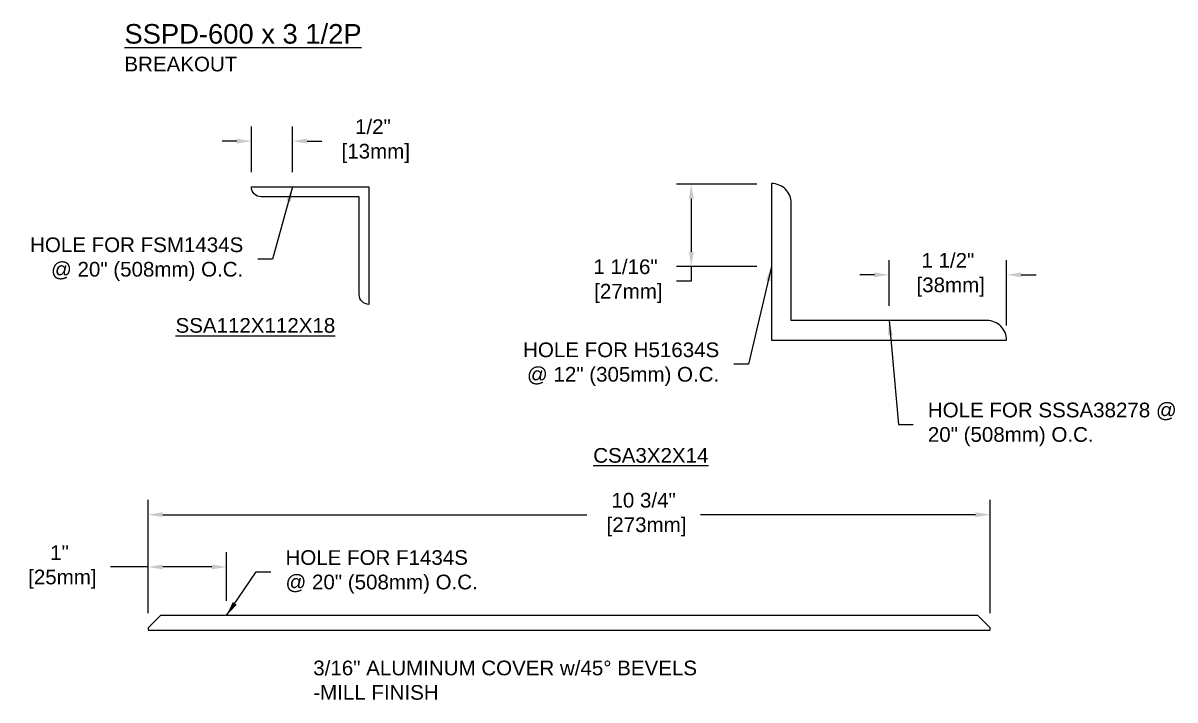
# Model space of a CAD drawing. Header units: inches. Extents: x 7.7 to 47.3, y -8.1 to 5.2.
# Drawn here: x 32.61 to 47.31, y -6.22 to 2.43 of the extents above; entities that cross this region are included whole.
import ezdxf

# ---------------------------------------------------------------- set-up
doc = ezdxf.new("R2010")
doc.units = ezdxf.units.IN
doc.header["$MEASUREMENT"] = 0
for name, color, linetype in [('Dimensions', 3, 'Continuous'), ('Metals', 7, 'Continuous'), ('Text', 2, 'Continuous')]:
    doc.layers.add(name, color=color, linetype=linetype)
doc.styles.add('ARIAL', font='arial.ttf')
doc.dimstyles.new('Arial', dxfattribs={"dimscale": 1.5, "dimtxt": 0.125, "dimasz": 0.125, "dimexe": 0.125, "dimexo": 0.125, "dimgap": 0.125, "dimtad": 0, "dimtih": 1, "dimtoh": 1, "dimdec": 4, "dimzin": 0, "dimdsep": 46, "dimlunit": 4, "dimtxsty": 'ARIAL', "dimcen": 0.125, "dimadec": 0, "dimazin": 0, "dimtfac": 1, "dimtdec": 4, "dimtofl": 0, "dimtmove": 0, "dimatfit": 3, "dimfxl": 0, "dimfrac": 2, "dimtolj": 1, "dimtzin": 0, "dimarcsym": 0})

# ---------------------------------------------------------------- blocks, each defined once
blk = doc.blocks.new('SSA112X112X18')
blk.add_lwpolyline([(0, 0), (-1.5, 0), (-1.5, -1.5, 0.414214), (-1.375, -1.375), (-1.375, -0.125), (-0.125, -0.125, 0.414214)], format="xyb", close=True)
blk = doc.blocks.new('*D13')
at = {"layer": 'Defpoints', "color": 0}
for p in [(43.665, -0.787), (43.665, -1.37), (45.165, -1.62)]:
    blk.add_point(p, dxfattribs=at)
at = {"layer": 'Dimensions', "color": 0, "lineweight": -2}
for p, q in [((43.665, -1.183), (43.665, -0.599)), ((45.165, -1.433), (45.165, -0.599)), ((43.477, -0.787), (43.29, -0.787)), ((45.352, -0.787), (45.54, -0.787))]:
    blk.add_line(p, q, dxfattribs=at)
at = {"layer": 'Dimensions', "color": 0}
for points in [[(43.477, -0.755), (43.477, -0.818), (43.665, -0.787)], [(45.352, -0.755), (45.352, -0.818), (45.165, -0.787)]]:
    blk.add_solid(points, dxfattribs=at)
at = {"layer": 'Dimensions', "color": 0, "insert": (44.415, -0.787), "char_height": 0.1875, "attachment_point": 5, "style": 'ARIAL'}
blk.add_mtext('\\A1;1 1/2"\\P [38mm]', dxfattribs=at)
blk = doc.blocks.new('*D14')
at = {"layer": 'Defpoints', "color": 0}
for p in [(41.139, 0.37), (42.165, 0.37), (42.165, -0.68)]:
    blk.add_point(p, dxfattribs=at)
at = {"layer": 'Dimensions', "color": 0, "lineweight": -2}
for p, q in [((41.977, 0.37), (40.952, 0.37)), ((41.139, 0.182), (41.139, -0.493)), ((41.977, -0.68), (40.952, -0.68)), ((41.139, -0.68), (41.139, -0.868)), ((41.139, -0.868), (40.952, -0.868))]:
    blk.add_line(p, q, dxfattribs=at)
at = {"layer": 'Dimensions', "color": 0}
for points in [[(41.108, 0.182), (41.171, 0.182), (41.139, 0.37)], [(41.108, -0.493), (41.171, -0.493), (41.139, -0.68)]]:
    blk.add_solid(points, dxfattribs=at)
at = {"layer": 'Dimensions', "color": 0, "insert": (40.3, -0.868), "char_height": 0.1875, "attachment_point": 5, "style": 'ARIAL'}
blk.add_mtext('\\A1;1 1/16"\\P [27mm]', dxfattribs=at)
blk = doc.blocks.new('*D15')
at = {"layer": 'Defpoints', "color": 0}
for p in [(36.048, 0.921), (35.524, 0.335), (36.048, 0.335)]:
    blk.add_point(p, dxfattribs=at)
at = {"layer": 'Dimensions', "color": 0, "lineweight": -2}
for p, q in [((35.524, 0.523), (35.524, 1.109)), ((36.048, 0.523), (36.048, 1.109)), ((35.337, 0.921), (35.149, 0.921)), ((36.236, 0.921), (36.423, 0.921))]:
    blk.add_line(p, q, dxfattribs=at)
at = {"layer": 'Dimensions', "color": 0}
for points in [[(35.337, 0.953), (35.337, 0.89), (35.524, 0.921)], [(36.236, 0.953), (36.236, 0.89), (36.048, 0.921)]]:
    blk.add_solid(points, dxfattribs=at)
at = {"layer": 'Dimensions', "color": 0, "insert": (37.075, 0.921), "char_height": 0.1875, "attachment_point": 5, "style": 'ARIAL'}
blk.add_mtext('\\A1;1/2"\\P [13mm]', dxfattribs=at)
blk = doc.blocks.new('CSA3X2X14')
at = {"layer": 'Metals'}
blk.add_lwpolyline([(0.25, 1.75, 0.414214), (0, 2), (0, 0), (3, 0, 0.414214), (2.75, 0.25), (0.25, 0.25)], format="xyb", close=True, dxfattribs=at)
blk = doc.blocks.new('*D27')
at = {"layer": 'Defpoints', "color": 0}
for p in [(44.953, -3.851), (34.206, -5.296), (44.953, -5.296)]:
    blk.add_point(p, dxfattribs=at)
at = {"layer": 'Dimensions', "color": 0, "lineweight": -2}
for p, q in [((34.206, -5.108), (34.206, -3.663)), ((44.953, -5.108), (44.953, -3.663)), ((34.393, -3.851), (39.806, -3.851)), ((44.766, -3.851), (41.256, -3.851))]:
    blk.add_line(p, q, dxfattribs=at)
at = {"layer": 'Dimensions', "color": 0}
for points in [[(34.393, -3.819), (34.393, -3.882), (34.206, -3.851)], [(44.766, -3.819), (44.766, -3.882), (44.953, -3.851)]]:
    blk.add_solid(points, dxfattribs=at)
at = {"layer": 'Dimensions', "color": 0, "insert": (40.531, -3.851), "char_height": 0.1875, "attachment_point": 5, "style": 'ARIAL'}
blk.add_mtext('\\A1;10 3/4"\\P [273mm]', dxfattribs=at)
blk = doc.blocks.new('*D28')
at = {"layer": 'Defpoints', "color": 0}
for p in [(35.206, -4.519), (35.206, -5.139), (34.206, -5.296)]:
    blk.add_point(p, dxfattribs=at)
at = {"layer": 'Dimensions', "color": 0, "lineweight": -2}
for p, q in [((34.206, -5.108), (34.206, -4.331)), ((35.206, -4.952), (35.206, -4.331)), ((34.206, -4.519), (33.726, -4.519)), ((35.018, -4.519), (34.393, -4.519))]:
    blk.add_line(p, q, dxfattribs=at)
at = {"layer": 'Dimensions', "color": 0}
for points in [[(34.393, -4.488), (34.393, -4.55), (34.206, -4.519)], [(35.018, -4.488), (35.018, -4.55), (35.206, -4.519)]]:
    blk.add_solid(points, dxfattribs=at)
at = {"layer": 'Dimensions', "color": 0, "insert": (33.074, -4.519), "char_height": 0.1875, "attachment_point": 5, "style": 'ARIAL'}
blk.add_mtext('\\A1;1"\\P [25mm]', dxfattribs=at)

msp = doc.modelspace()

# ---------------------------------------------------------------- linework, layer by layer
msp.add_lwpolyline([(34.20571, -5.32681), (44.95321, -5.32681), (44.95321, -5.29556), (44.79696, -5.13931), (34.36196, -5.13931), (34.20571, -5.29556)], close=True)

# ---------------------------------------------------------------- block references
at = {"layer": 'Metals', "xscale": -1}
msp.add_blockref('SSA112X112X18', (35.52415, 0.33541), dxfattribs=at)
at = {"layer": 'Metals'}
msp.add_blockref('CSA3X2X14', (42.16465, -1.62044), dxfattribs=at)

# ---------------------------------------------------------------- texts
at = {"layer": 'Text', "style": 'ARIAL'}
for s, insert, char_height, width, attachment_point in [('{\\LSSPD-600 x 3 1/2P\\P\\H0.75x;\\lBREAKOUT}', (33.90271, 2.41675), 0.25, 4.7396332, 1), ('HOLE FOR FSM1434S \\P@ 20" (508mm) O.C.', (35.41985, -0.58732), 0.1875, 3.9506446, 6), ('{\\LSSA112X112X18}', (36.59403, -1.43414), 0.1875, 2.2451472, 6), ('HOLE FOR H51634S \\P@ 12" (305mm) O.C.', (41.49595, -1.92941), 0.1875, 4.2482114, 6), ('HOLE FOR SSSA38278 @\\P20" (508mm) O.C.', (44.15929, -2.69824), 0.1875, 3.6647516, 4), ('\\A1;{\\LCSA3X2X14}', (39.88752, -3.09478), 0.1875, 2.4899842, 4), ('HOLE FOR F1434S\\P@ 20" (508mm) O.C.', (35.9588, -4.58298), 0.1875, 3.9506446, 4), ('3/16" ALUMINUM COVER w/45%%D BEVELS\\P-MILL FINISH', (36.31353, -5.96685), 0.1875, 7.9297767, 4)]:
    msp.add_mtext(s, dxfattribs=dict(at, insert=insert, char_height=char_height, width=width, attachment_point=attachment_point))

# ---------------------------------------------------------------- dimensions: what is measured, and where the dimension line sits
at = {"layer": 'Dimensions'}
for base, p1, p2, picture, middle in [((36.04838, 0.92127), (35.52415, 0.33541), (36.04838, 0.33541), '*D15', (37.07541, 0.92127)), ((43.66465, -0.78666), (45.16465, -1.62044), (43.66465, -1.37044), '*D13', (44.41465, -0.78666)), ((44.95321, -3.85058), (34.20571, -5.29556), (44.95321, -5.29556), '*D27', (40.53124, -3.85058)), ((35.20571, -4.51892), (34.20571, -5.29556), (35.20571, -5.13931), '*D28', (33.07368, -4.51892))]:
    dim = msp.add_linear_dim(base=base, p1=p1, p2=p2, dimstyle='Arial', override={"dimpost": '\\X'}, dxfattribs=at)
    dim.commit()
    dim.dimension.update_dxf_attribs({"geometry": picture, "text_midpoint": middle, "dimtype": 160})
dim = msp.add_linear_dim(base=(41.13934, 0.36956), p1=(42.16465, -0.6801), p2=(42.16465, 0.36956), angle=90, dimstyle='Arial', override={"dimpost": '\\X'}, dxfattribs=at)
dim.commit()
dim.dimension.update_dxf_attribs({"geometry": '*D14', "text_midpoint": (40.29981, -0.8676), "dimtype": 160})

# ---------------------------------------------------------------- leaders
at = {"layer": 'Text', "annotation_type": 0, "has_hookline": 1}
for points, hookline_direction, text_width in [([(36.04838, 0.33541), (35.79485, -0.58732), (35.60735, -0.58732)], 1, 2.68741), ([(42.16465, -0.6801), (41.87095, -1.92941), (41.68345, -1.92941)], 1, 2.46935), ([(43.66465, -1.37044), (43.78429, -2.69824), (43.97179, -2.69824)], 0, 3.14721), ([(35.20571, -5.13931), (35.5838, -4.58298), (35.7713, -4.58298)], 0, 2.41793)]:
    msp.add_leader(points, dimstyle='Arial', override={"dimgap": 0.125, "dimtad": 0}, dxfattribs=dict(at, hookline_direction=hookline_direction, text_width=text_width))

doc.saveas('drawing.dxf')
